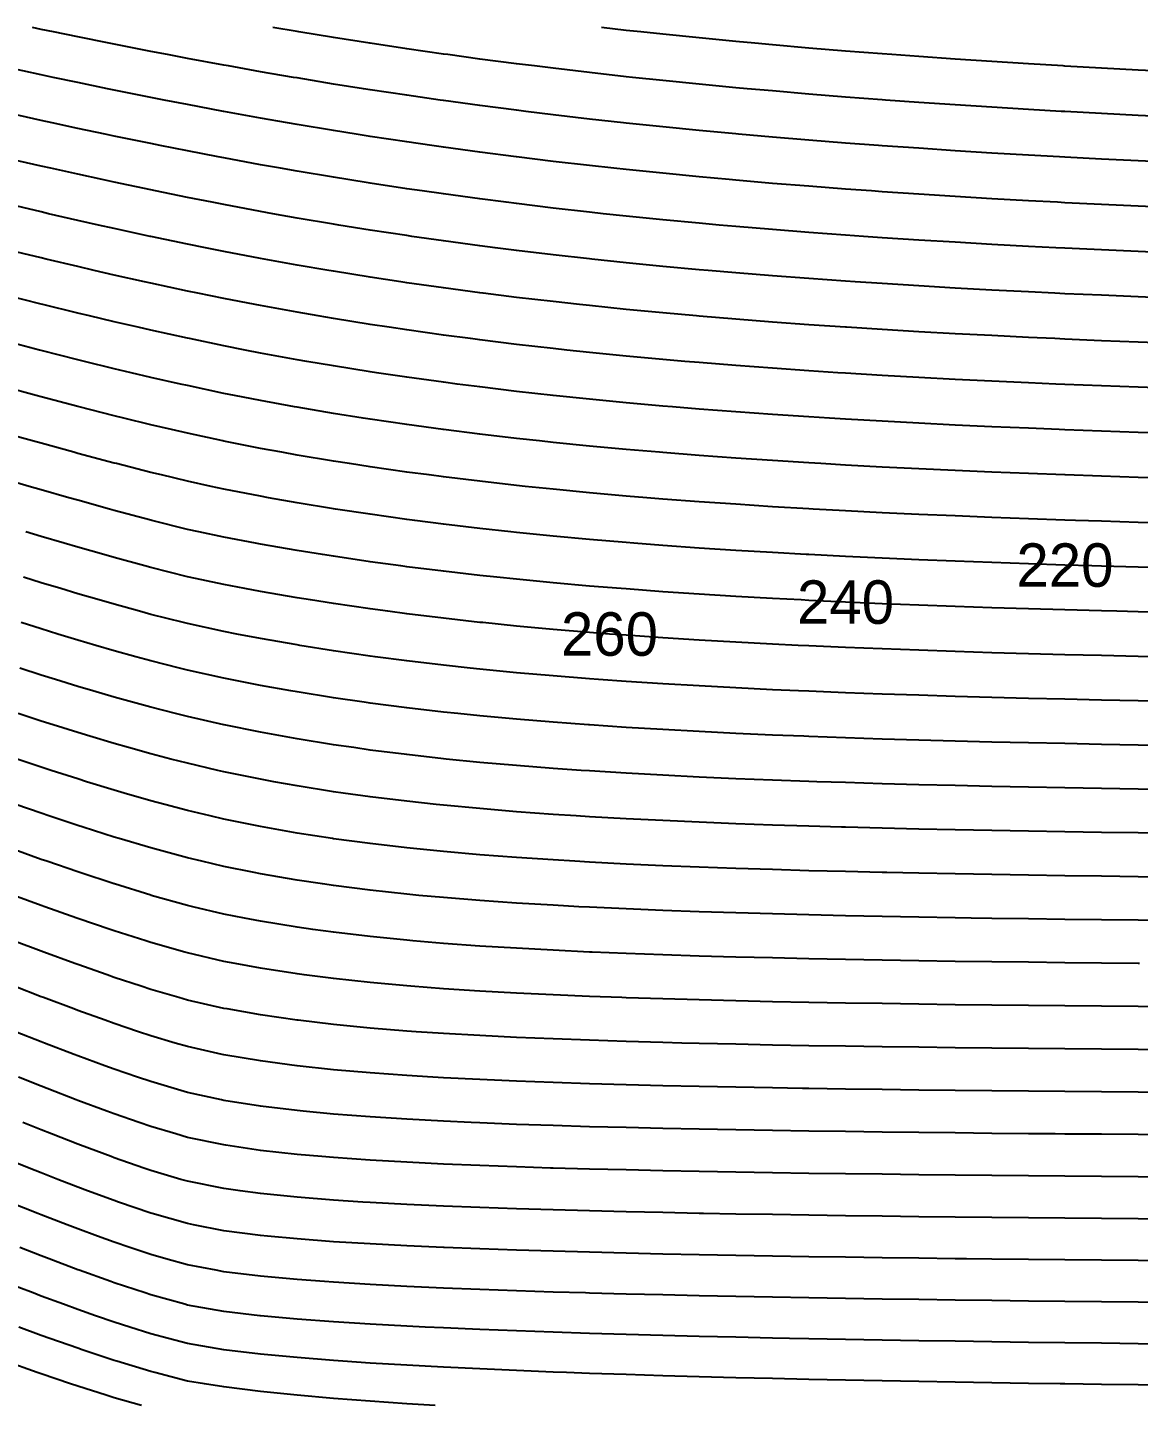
# Model space of a CAD drawing. Header units: metres. Extents: x 3386 to 5486, y 31 to 113.
# Drawn here: x 5176 to 5239.8, y 32.7 to 111.9 of the extents above; entities that cross this region are included whole.
import ezdxf
from ezdxf.enums import TextEntityAlignment as Align

# ---------------------------------------------------------------- set-up
doc = ezdxf.new("R2010")
doc.units = ezdxf.units.M
for name, color, linetype in [('Vs_0', 7, 'Continuous'), ('Vs_100', 7, 'Continuous'), ('Vs_120', 7, 'Continuous'), ('Vs_140', 7, 'Continuous'), ('Vs_160', 7, 'Continuous'), ('Vs_180', 7, 'Continuous'), ('Vs_20', 7, 'Continuous'), ('Vs_200', 7, 'Continuous'), ('Vs_220', 7, 'Continuous'), ('Vs_240', 7, 'Continuous'), ('Vs_260', 7, 'Continuous'), ('Vs_280', 7, 'Continuous'), ('Vs_300', 7, 'Continuous'), ('Vs_320', 7, 'Continuous'), ('Vs_340', 7, 'Continuous'), ('Vs_360', 7, 'Continuous'), ('Vs_380', 7, 'Continuous'), ('Vs_40', 7, 'Continuous'), ('Vs_400', 7, 'Continuous'), ('Vs_420', 7, 'Continuous'), ('Vs_440', 7, 'Continuous'), ('Vs_460', 7, 'Continuous'), ('Vs_480', 7, 'Continuous'), ('Vs_500', 7, 'Continuous'), ('Vs_520', 7, 'Continuous'), ('Vs_540', 7, 'Continuous'), ('Vs_560', 7, 'Continuous'), ('Vs_580', 7, 'Continuous'), ('Vs_60', 7, 'Continuous'), ('Vs_600', 7, 'Continuous'), ('Vs_620', 7, 'Continuous'), ('Vs_640', 7, 'Continuous'), ('Vs_80', 7, 'Continuous')]:
    doc.layers.add(name, color=color, linetype=linetype)

msp = doc.modelspace()

# ---------------------------------------------------------------- linework, layer by layer
at = {"layer": 'Vs_0'}
msp.add_lwpolyline([(5241.872, 109.396), (5239.771, 109.502), (5237.67, 109.614), (5235.569, 109.733), (5235.469, 109.739), (5233.468, 109.858), (5231.367, 109.99), (5229.266, 110.13), (5227.165, 110.277), (5225.612, 110.392), (5225.063, 110.433), (5222.962, 110.597), (5220.861, 110.77), (5218.76, 110.953), (5217.753, 111.045), (5216.659, 111.146), (5214.558, 111.349), (5212.457, 111.563), (5211.189, 111.698), (5210.356, 111.788), (5208.934, 111.948)], dxfattribs=at)
at = {"layer": 'Vs_100'}
msp.add_lwpolyline([(5241.872, 96.378), (5239.771, 96.461), (5237.67, 96.551), (5235.569, 96.645), (5234.989, 96.673), (5233.468, 96.747), (5231.367, 96.855), (5229.266, 96.97), (5227.165, 97.093), (5225.063, 97.224), (5223.518, 97.327), (5222.962, 97.364), (5220.861, 97.513), (5218.76, 97.672), (5216.659, 97.843), (5215.071, 97.98), (5214.558, 98.024), (5212.457, 98.218), (5210.356, 98.425), (5208.373, 98.633), (5208.255, 98.646), (5206.154, 98.881), (5204.052, 99.131), (5202.827, 99.286), (5201.951, 99.398), (5199.85, 99.681), (5198.045, 99.94), (5197.749, 99.982), (5195.648, 100.301), (5193.836, 100.593), (5193.547, 100.639), (5191.446, 100.996), (5190.051, 101.246), (5189.345, 101.372), (5187.244, 101.767), (5186.57, 101.899), (5185.143, 102.179), (5183.315, 102.553), (5183.041, 102.608), (5180.94, 103.053), (5180.241, 103.206), (5178.839, 103.511), (5177.289, 103.859), (5176.738, 103.982), (5174.637, 104.464)], dxfattribs=at)
at = {"layer": 'Vs_120'}
msp.add_lwpolyline([(5241.872, 93.781), (5239.771, 93.86), (5237.67, 93.944), (5235.569, 94.034), (5234.982, 94.06), (5233.468, 94.129), (5231.367, 94.232), (5229.266, 94.341), (5227.165, 94.458), (5225.063, 94.583), (5223.015, 94.714), (5222.962, 94.717), (5220.861, 94.86), (5218.76, 95.014), (5216.659, 95.178), (5214.558, 95.353), (5214.406, 95.367), (5212.457, 95.541), (5210.356, 95.742), (5208.255, 95.958), (5207.682, 96.02), (5206.154, 96.188), (5204.052, 96.433), (5202.132, 96.673), (5201.951, 96.696), (5199.85, 96.976), (5197.749, 97.275), (5197.409, 97.327), (5195.648, 97.593), (5193.547, 97.932), (5193.267, 97.98), (5191.446, 98.291), (5189.557, 98.633), (5189.345, 98.672), (5187.244, 99.072), (5186.176, 99.286), (5185.143, 99.493), (5183.041, 99.932), (5183.008, 99.94), (5180.94, 100.389), (5180.033, 100.593), (5178.839, 100.86), (5177.17, 101.246), (5176.738, 101.345), (5174.637, 101.842)], dxfattribs=at)
at = {"layer": 'Vs_140'}
msp.add_lwpolyline([(5241.872, 91.189), (5239.771, 91.262), (5237.67, 91.341), (5235.569, 91.425), (5235.051, 91.447), (5233.468, 91.515), (5231.367, 91.612), (5229.266, 91.715), (5227.165, 91.826), (5225.063, 91.945), (5222.962, 92.072), (5222.525, 92.101), (5220.861, 92.209), (5218.76, 92.356), (5216.659, 92.513), (5214.558, 92.682), (5213.728, 92.754), (5212.457, 92.864), (5210.356, 93.058), (5208.255, 93.267), (5206.945, 93.407), (5206.154, 93.492), (5204.052, 93.732), (5201.951, 93.99), (5201.412, 94.06), (5199.85, 94.265), (5197.749, 94.561), (5196.734, 94.714), (5195.648, 94.877), (5193.547, 95.215), (5192.661, 95.367), (5191.446, 95.575), (5189.345, 95.959), (5189.029, 96.02), (5187.244, 96.366), (5185.738, 96.673), (5185.143, 96.795), (5183.041, 97.245), (5182.677, 97.327), (5180.94, 97.714), (5179.793, 97.98), (5178.839, 98.2), (5177.021, 98.633), (5176.738, 98.7), (5174.637, 99.213)], dxfattribs=at)
at = {"layer": 'Vs_160'}
msp.add_lwpolyline([(5241.872, 88.6), (5239.771, 88.669), (5237.67, 88.742), (5235.569, 88.821), (5235.233, 88.834), (5233.468, 88.905), (5231.367, 88.996), (5229.266, 89.093), (5227.165, 89.197), (5225.063, 89.309), (5222.962, 89.43), (5222.033, 89.487), (5220.861, 89.56), (5218.76, 89.7), (5216.659, 89.85), (5214.558, 90.012), (5213.009, 90.141), (5212.457, 90.187), (5210.356, 90.374), (5208.255, 90.577), (5206.154, 90.794), (5206.154, 90.794), (5204.052, 91.028), (5201.951, 91.28), (5200.648, 91.447), (5199.85, 91.55), (5197.749, 91.841), (5196.002, 92.101), (5195.648, 92.153), (5193.547, 92.488), (5191.998, 92.754), (5191.446, 92.848), (5189.345, 93.234), (5188.464, 93.407), (5187.244, 93.646), (5185.256, 94.06), (5185.143, 94.084), (5183.041, 94.545), (5182.312, 94.714), (5180.94, 95.028), (5179.524, 95.367), (5178.839, 95.529), (5176.846, 96.02), (5176.738, 96.046), (5174.637, 96.576)], dxfattribs=at)
at = {"layer": 'Vs_180'}
msp.add_lwpolyline([(5241.872, 86.017), (5239.771, 86.08), (5237.67, 86.148), (5235.573, 86.221), (5235.569, 86.221), (5233.468, 86.3), (5231.367, 86.384), (5229.266, 86.475), (5227.165, 86.573), (5225.063, 86.678), (5222.962, 86.792), (5221.549, 86.874), (5220.861, 86.915), (5218.76, 87.047), (5216.659, 87.19), (5214.558, 87.345), (5212.457, 87.511), (5212.267, 87.528), (5210.356, 87.692), (5208.255, 87.886), (5206.154, 88.096), (5205.369, 88.181), (5204.052, 88.323), (5201.951, 88.568), (5199.85, 88.832), (5199.834, 88.834), (5197.749, 89.117), (5195.648, 89.423), (5195.241, 89.487), (5193.547, 89.754), (5191.446, 90.112), (5191.288, 90.141), (5189.345, 90.497), (5187.847, 90.794), (5187.244, 90.913), (5185.143, 91.359), (5184.753, 91.447), (5183.041, 91.833), (5181.916, 92.101), (5180.94, 92.331), (5179.23, 92.754), (5178.839, 92.85), (5176.738, 93.385), (5176.653, 93.407), (5174.637, 93.933)], dxfattribs=at)
at = {"layer": 'Vs_20'}
msp.add_lwpolyline([(5241.872, 106.789), (5239.771, 106.891), (5237.67, 106.999), (5235.569, 107.114), (5235.359, 107.126), (5233.468, 107.234), (5231.367, 107.362), (5229.266, 107.498), (5227.165, 107.641), (5225.25, 107.779), (5225.063, 107.792), (5222.962, 107.953), (5220.861, 108.122), (5218.76, 108.301), (5217.304, 108.432), (5216.659, 108.49), (5214.558, 108.69), (5212.457, 108.901), (5210.72, 109.085), (5210.356, 109.124), (5208.255, 109.359), (5206.154, 109.606), (5205.084, 109.739), (5204.052, 109.866), (5201.951, 110.14), (5200.107, 110.392), (5199.85, 110.427), (5197.749, 110.728), (5195.648, 111.043), (5195.631, 111.045), (5193.547, 111.371), (5191.537, 111.698), (5191.446, 111.713), (5190.058, 111.948)], dxfattribs=at)
at = {"layer": 'Vs_200'}
msp.add_lwpolyline([(5241.872, 83.439), (5239.771, 83.498), (5237.67, 83.56), (5236.174, 83.608), (5235.569, 83.627), (5233.468, 83.7), (5231.367, 83.778), (5229.266, 83.863), (5227.165, 83.954), (5225.063, 84.052), (5222.962, 84.159), (5221.092, 84.261), (5220.861, 84.274), (5218.76, 84.399), (5216.659, 84.534), (5214.558, 84.681), (5212.457, 84.839), (5211.536, 84.915), (5210.356, 85.011), (5208.255, 85.198), (5206.154, 85.4), (5204.546, 85.568), (5204.052, 85.619), (5201.951, 85.857), (5199.85, 86.113), (5199.033, 86.221), (5197.749, 86.391), (5195.648, 86.691), (5194.459, 86.874), (5193.547, 87.016), (5191.446, 87.367), (5190.563, 87.528), (5189.345, 87.75), (5187.244, 88.166), (5187.177, 88.181), (5185.143, 88.62), (5184.222, 88.834), (5183.041, 89.107), (5181.496, 89.487), (5180.94, 89.623), (5178.918, 90.141), (5178.839, 90.161), (5176.738, 90.716), (5176.45, 90.794), (5174.637, 91.284)], dxfattribs=at)
at = {"layer": 'Vs_220'}
msp.add_lwpolyline([(5241.872, 80.868), (5239.771, 80.921), (5237.67, 80.978), (5237.106, 80.995), (5235.569, 81.04), (5233.468, 81.107), (5231.367, 81.179), (5229.266, 81.257), (5227.165, 81.341), (5225.063, 81.433), (5222.962, 81.532), (5220.861, 81.639), (5220.698, 81.648), (5218.76, 81.756), (5216.659, 81.883), (5214.558, 82.021), (5212.457, 82.172), (5210.791, 82.302), (5210.356, 82.336), (5208.255, 82.514), (5206.154, 82.708), (5204.052, 82.919), (5203.72, 82.955), (5201.951, 83.148), (5199.85, 83.397), (5198.207, 83.608), (5197.749, 83.667), (5195.648, 83.96), (5193.649, 84.261), (5193.547, 84.277), (5191.446, 84.621), (5189.794, 84.915), (5189.345, 84.995), (5187.244, 85.406), (5186.505, 85.568), (5185.143, 85.865), (5183.663, 86.221), (5183.041, 86.369), (5181.065, 86.874), (5180.94, 86.906), (5178.839, 87.465), (5178.613, 87.528), (5176.738, 88.041), (5176.244, 88.181), (5174.637, 88.631)], dxfattribs=at)
at = {"layer": 'Vs_240'}
msp.add_lwpolyline([(5241.872, 78.304), (5239.771, 78.352), (5238.558, 78.382), (5237.67, 78.404), (5235.569, 78.46), (5233.468, 78.521), (5231.367, 78.587), (5229.266, 78.658), (5227.165, 78.736), (5225.063, 78.82), (5222.962, 78.912), (5220.861, 79.012), (5220.404, 79.035), (5218.76, 79.12), (5216.659, 79.239), (5214.558, 79.369), (5212.457, 79.51), (5210.356, 79.665), (5210.068, 79.688), (5208.255, 79.835), (5206.154, 80.02), (5204.052, 80.222), (5202.918, 80.342), (5201.951, 80.444), (5199.85, 80.685), (5197.749, 80.948), (5197.403, 80.995), (5195.648, 81.234), (5193.547, 81.544), (5192.897, 81.648), (5191.446, 81.881), (5189.345, 82.246), (5189.049, 82.302), (5187.244, 82.644), (5185.792, 82.955), (5185.143, 83.095), (5183.108, 83.608), (5183.041, 83.625), (5180.94, 84.186), (5180.669, 84.261), (5178.839, 84.767), (5178.325, 84.915), (5176.738, 85.365), (5176.045, 85.568), (5174.637, 85.976)], dxfattribs=at)
at = {"layer": 'Vs_260'}
msp.add_lwpolyline([(5240.816, 75.769), (5239.771, 75.79), (5237.67, 75.837), (5235.569, 75.888), (5233.468, 75.943), (5231.367, 76.003), (5229.266, 76.068), (5227.165, 76.139), (5225.063, 76.216), (5222.962, 76.3), (5220.861, 76.392), (5220.236, 76.422), (5218.76, 76.493), (5216.659, 76.603), (5214.558, 76.724), (5212.457, 76.857), (5210.356, 77.002), (5209.396, 77.075), (5208.255, 77.163), (5206.154, 77.339), (5204.052, 77.533), (5202.118, 77.729), (5201.951, 77.746), (5199.85, 77.979), (5197.749, 78.236), (5196.655, 78.382), (5195.648, 78.517), (5193.547, 78.823), (5192.209, 79.035), (5191.446, 79.156), (5189.345, 79.519), (5188.443, 79.688), (5187.244, 79.914), (5185.236, 80.342), (5185.143, 80.362), (5183.041, 80.898), (5182.689, 80.995), (5180.94, 81.475), (5180.335, 81.648), (5178.839, 82.075), (5178.071, 82.302), (5176.738, 82.692), (5175.867, 82.955)], dxfattribs=at)
at = {"layer": 'Vs_280'}
msp.add_lwpolyline([(5241.872, 73.199), (5239.771, 73.238), (5237.67, 73.28), (5235.569, 73.325), (5233.468, 73.375), (5231.367, 73.429), (5229.266, 73.488), (5227.165, 73.552), (5225.063, 73.622), (5222.962, 73.698), (5220.861, 73.783), (5220.257, 73.809), (5218.76, 73.875), (5216.659, 73.977), (5214.558, 74.088), (5212.457, 74.212), (5210.356, 74.348), (5208.762, 74.462), (5208.255, 74.499), (5206.154, 74.666), (5204.052, 74.85), (5201.951, 75.055), (5201.384, 75.116), (5199.85, 75.281), (5197.749, 75.531), (5195.942, 75.769), (5195.648, 75.808), (5193.547, 76.112), (5191.6, 76.422), (5191.446, 76.447), (5189.345, 76.814), (5187.986, 77.075), (5187.244, 77.218), (5185.143, 77.673), (5184.921, 77.729), (5183.041, 78.205), (5182.399, 78.382), (5180.94, 78.784), (5180.078, 79.035), (5178.839, 79.394), (5177.864, 79.688), (5176.738, 80.026), (5175.719, 80.342)], dxfattribs=at)
at = {"layer": 'Vs_300'}
msp.add_lwpolyline([(5241.872, 70.659), (5239.771, 70.694), (5237.67, 70.731), (5235.569, 70.772), (5233.468, 70.816), (5231.367, 70.865), (5229.266, 70.917), (5227.165, 70.975), (5225.063, 71.038), (5222.962, 71.108), (5220.861, 71.184), (5220.557, 71.196), (5218.76, 71.268), (5216.659, 71.361), (5214.558, 71.464), (5212.457, 71.578), (5210.356, 71.704), (5208.255, 71.845), (5208.195, 71.849), (5206.154, 72.002), (5204.052, 72.177), (5201.951, 72.372), (5200.69, 72.503), (5199.85, 72.59), (5197.749, 72.833), (5195.648, 73.105), (5195.297, 73.156), (5193.547, 73.408), (5191.446, 73.745), (5191.09, 73.809), (5189.345, 74.12), (5187.615, 74.462), (5187.244, 74.535), (5185.143, 75.001), (5184.69, 75.116), (5183.041, 75.531), (5182.18, 75.769), (5180.94, 76.111), (5179.878, 76.422), (5178.839, 76.726), (5177.7, 77.075), (5176.738, 77.369), (5175.601, 77.729)], dxfattribs=at)
at = {"layer": 'Vs_320'}
msp.add_lwpolyline([(5241.872, 68.129), (5239.771, 68.16), (5237.67, 68.193), (5235.569, 68.229), (5233.468, 68.268), (5231.367, 68.311), (5229.266, 68.358), (5227.165, 68.41), (5225.063, 68.466), (5222.962, 68.529), (5221.302, 68.583), (5220.861, 68.597), (5218.76, 68.673), (5216.659, 68.758), (5214.558, 68.851), (5212.457, 68.956), (5210.356, 69.072), (5208.255, 69.202), (5207.767, 69.236), (5206.154, 69.349), (5204.052, 69.513), (5201.951, 69.698), (5200.02, 69.889), (5199.85, 69.906), (5197.749, 70.142), (5195.648, 70.407), (5194.698, 70.543), (5193.547, 70.707), (5191.446, 71.045), (5190.613, 71.196), (5189.345, 71.425), (5187.257, 71.849), (5187.244, 71.852), (5185.143, 72.329), (5184.46, 72.503), (5183.041, 72.862), (5181.98, 73.156), (5180.94, 73.444), (5179.707, 73.809), (5178.839, 74.065), (5177.564, 74.462), (5176.738, 74.718), (5175.507, 75.116)], dxfattribs=at)
at = {"layer": 'Vs_340'}
msp.add_lwpolyline([(5241.872, 65.609), (5239.771, 65.636), (5237.67, 65.665), (5235.569, 65.697), (5233.468, 65.732), (5231.367, 65.77), (5229.266, 65.811), (5227.165, 65.857), (5225.063, 65.908), (5222.962, 65.963), (5222.729, 65.97), (5220.861, 66.025), (5218.76, 66.093), (5216.659, 66.169), (5214.558, 66.253), (5212.457, 66.348), (5210.356, 66.454), (5208.255, 66.573), (5207.478, 66.623), (5206.154, 66.708), (5204.052, 66.861), (5201.951, 67.034), (5199.85, 67.232), (5199.43, 67.276), (5197.749, 67.456), (5195.648, 67.713), (5194.093, 67.93), (5193.547, 68.006), (5191.446, 68.34), (5190.109, 68.583), (5189.345, 68.722), (5187.244, 69.155), (5186.894, 69.236), (5185.143, 69.643), (5184.185, 69.889), (5183.041, 70.183), (5181.763, 70.543), (5180.94, 70.773), (5179.536, 71.196), (5178.839, 71.405), (5177.438, 71.849), (5176.738, 72.07), (5175.427, 72.503)], dxfattribs=at)
at = {"layer": 'Vs_360'}
msp.add_lwpolyline([(5241.872, 63.099), (5239.771, 63.123), (5237.67, 63.149), (5235.569, 63.177), (5233.468, 63.207), (5231.367, 63.241), (5229.266, 63.278), (5227.165, 63.318), (5225.341, 63.357), (5225.063, 63.363), (5222.962, 63.412), (5220.861, 63.467), (5218.76, 63.527), (5216.659, 63.595), (5214.558, 63.671), (5212.457, 63.756), (5210.356, 63.852), (5208.255, 63.96), (5207.397, 64.01), (5206.154, 64.083), (5204.052, 64.223), (5201.951, 64.384), (5199.85, 64.568), (5198.899, 64.663), (5197.749, 64.779), (5195.648, 65.024), (5193.547, 65.305), (5193.475, 65.317), (5191.446, 65.631), (5189.551, 65.97), (5189.345, 66.007), (5187.244, 66.439), (5186.46, 66.623), (5185.143, 66.932), (5183.843, 67.276), (5183.041, 67.487), (5181.509, 67.93), (5180.94, 68.093), (5179.352, 68.583), (5178.839, 68.74), (5177.312, 69.236), (5176.738, 69.422), (5175.353, 69.889)], dxfattribs=at)
at = {"layer": 'Vs_380'}
msp.add_lwpolyline([(5241.872, 60.6), (5239.771, 60.621), (5237.67, 60.644), (5235.569, 60.669), (5233.468, 60.696), (5231.367, 60.725), (5230.18, 60.744), (5229.266, 60.758), (5227.165, 60.794), (5225.063, 60.833), (5222.962, 60.876), (5220.861, 60.925), (5218.76, 60.978), (5216.659, 61.038), (5214.558, 61.106), (5212.457, 61.182), (5210.356, 61.267), (5208.255, 61.365), (5207.639, 61.397), (5206.154, 61.476), (5204.052, 61.603), (5201.951, 61.749), (5199.85, 61.918), (5198.435, 62.05), (5197.749, 62.115), (5195.648, 62.343), (5193.547, 62.61), (5192.91, 62.704), (5191.446, 62.921), (5189.345, 63.285), (5188.988, 63.357), (5187.244, 63.71), (5185.97, 64.01), (5185.143, 64.205), (5183.459, 64.663), (5183.041, 64.776), (5181.229, 65.317), (5180.94, 65.402), (5179.155, 65.97), (5178.839, 66.07), (5177.184, 66.623), (5176.738, 66.771), (5175.283, 67.276)], dxfattribs=at)
at = {"layer": 'Vs_40'}
msp.add_lwpolyline([(5241.872, 104.184), (5239.771, 104.281), (5237.67, 104.385), (5235.569, 104.495), (5235.247, 104.513), (5233.468, 104.611), (5231.367, 104.734), (5229.266, 104.865), (5227.165, 105.004), (5225.063, 105.151), (5224.86, 105.166), (5222.962, 105.306), (5220.861, 105.472), (5218.76, 105.646), (5216.803, 105.819), (5216.659, 105.832), (5214.558, 106.028), (5212.457, 106.236), (5210.356, 106.455), (5210.203, 106.472), (5208.255, 106.688), (5206.154, 106.933), (5204.59, 107.126), (5204.052, 107.192), (5201.951, 107.465), (5199.85, 107.752), (5199.664, 107.779), (5197.749, 108.054), (5195.648, 108.371), (5195.26, 108.432), (5193.547, 108.702), (5191.446, 109.049), (5191.233, 109.085), (5189.345, 109.41), (5187.502, 109.739), (5187.244, 109.785), (5185.143, 110.173), (5183.998, 110.392), (5183.041, 110.574), (5180.94, 110.987), (5180.654, 111.045), (5178.839, 111.411), (5177.45, 111.698), (5176.738, 111.845), (5176.249, 111.948)], dxfattribs=at)
at = {"layer": 'Vs_400'}
msp.add_lwpolyline([(5239.851, 58.131), (5239.771, 58.131), (5237.67, 58.152), (5235.569, 58.174), (5233.468, 58.198), (5231.367, 58.224), (5229.266, 58.253), (5227.165, 58.284), (5225.063, 58.319), (5222.962, 58.357), (5220.861, 58.4), (5218.76, 58.448), (5216.659, 58.501), (5214.558, 58.56), (5212.457, 58.627), (5210.356, 58.703), (5208.399, 58.784), (5208.255, 58.79), (5206.154, 58.889), (5204.052, 59.003), (5201.951, 59.135), (5199.85, 59.288), (5198.096, 59.437), (5197.749, 59.467), (5195.648, 59.677), (5193.547, 59.925), (5192.355, 60.09), (5191.446, 60.218), (5189.345, 60.565), (5188.432, 60.744), (5187.244, 60.977), (5185.454, 61.397), (5185.143, 61.47), (5183.07, 62.05), (5183.041, 62.058), (5180.946, 62.704), (5180.94, 62.705), (5178.96, 63.357), (5178.839, 63.396), (5177.06, 64.01), (5176.738, 64.12), (5175.22, 64.663)], dxfattribs=at)
at = {"layer": 'Vs_420'}
msp.add_lwpolyline([(5241.872, 55.637), (5239.771, 55.654), (5237.67, 55.672), (5235.569, 55.692), (5233.468, 55.713), (5231.367, 55.737), (5229.266, 55.763), (5227.165, 55.791), (5225.063, 55.822), (5222.962, 55.856), (5220.861, 55.894), (5218.76, 55.936), (5216.659, 55.983), (5214.558, 56.035), (5212.457, 56.095), (5210.356, 56.162), (5210.109, 56.171), (5208.255, 56.239), (5206.154, 56.326), (5204.052, 56.428), (5201.951, 56.545), (5199.85, 56.682), (5197.988, 56.824), (5197.749, 56.843), (5195.648, 57.033), (5193.547, 57.26), (5191.857, 57.477), (5191.446, 57.531), (5189.345, 57.858), (5187.893, 58.131), (5187.244, 58.254), (5185.143, 58.739), (5184.988, 58.784), (5183.041, 59.343), (5182.747, 59.437), (5180.94, 60.012), (5180.711, 60.09), (5178.839, 60.726), (5178.79, 60.744), (5176.956, 61.397), (5176.738, 61.474), (5175.174, 62.05)], dxfattribs=at)
at = {"layer": 'Vs_440'}
msp.add_lwpolyline([(5241.872, 53.172), (5239.771, 53.188), (5237.67, 53.205), (5235.569, 53.223), (5233.468, 53.243), (5231.367, 53.264), (5229.266, 53.288), (5227.165, 53.314), (5225.063, 53.342), (5222.962, 53.372), (5220.861, 53.406), (5218.76, 53.444), (5216.659, 53.486), (5214.558, 53.533), (5213.562, 53.558), (5212.457, 53.586), (5210.356, 53.645), (5208.255, 53.713), (5206.154, 53.791), (5204.052, 53.88), (5201.951, 53.984), (5199.85, 54.105), (5198.286, 54.211), (5197.749, 54.248), (5195.648, 54.418), (5193.547, 54.623), (5191.502, 54.864), (5191.446, 54.871), (5189.345, 55.175), (5187.426, 55.518), (5187.244, 55.551), (5185.143, 56.028), (5184.658, 56.171), (5183.041, 56.643), (5182.491, 56.824), (5180.94, 57.331), (5180.526, 57.477), (5178.839, 58.068), (5178.669, 58.131), (5176.888, 58.784), (5176.738, 58.838), (5175.158, 59.437)], dxfattribs=at)
at = {"layer": 'Vs_460'}
msp.add_lwpolyline([(5241.872, 50.719), (5239.771, 50.735), (5237.67, 50.751), (5235.569, 50.768), (5233.468, 50.787), (5231.367, 50.807), (5229.266, 50.829), (5227.165, 50.853), (5225.063, 50.879), (5222.962, 50.907), (5220.861, 50.939), (5220.495, 50.945), (5218.76, 50.973), (5216.659, 51.011), (5214.558, 51.054), (5212.457, 51.101), (5210.356, 51.155), (5208.255, 51.215), (5206.154, 51.284), (5204.052, 51.363), (5201.951, 51.455), (5199.85, 51.562), (5199.252, 51.598), (5197.749, 51.689), (5195.648, 51.841), (5193.547, 52.024), (5191.446, 52.248), (5191.424, 52.251), (5189.345, 52.528), (5187.244, 52.882), (5187.142, 52.905), (5185.143, 53.35), (5184.444, 53.558), (5183.041, 53.971), (5182.328, 54.211), (5180.94, 54.675), (5180.417, 54.864), (5178.839, 55.431), (5178.61, 55.518), (5176.873, 56.171), (5176.738, 56.221), (5175.187, 56.824)], dxfattribs=at)
at = {"layer": 'Vs_480'}
msp.add_lwpolyline([(5241.872, 48.278), (5239.771, 48.294), (5237.67, 48.31), (5235.569, 48.327), (5235.01, 48.332), (5233.468, 48.345), (5231.367, 48.365), (5229.266, 48.386), (5227.165, 48.409), (5225.063, 48.435), (5222.962, 48.462), (5220.861, 48.491), (5218.76, 48.524), (5216.659, 48.56), (5214.558, 48.599), (5212.457, 48.643), (5210.356, 48.692), (5208.255, 48.747), (5206.154, 48.81), (5204.052, 48.881), (5201.951, 48.963), (5201.457, 48.985), (5199.85, 49.058), (5197.749, 49.171), (5195.648, 49.306), (5193.547, 49.47), (5191.797, 49.638), (5191.446, 49.672), (5189.345, 49.929), (5187.244, 50.261), (5187.102, 50.291), (5185.143, 50.718), (5184.376, 50.945), (5183.041, 51.339), (5182.282, 51.598), (5180.94, 52.055), (5180.406, 52.251), (5178.839, 52.825), (5178.633, 52.905), (5176.931, 53.558), (5176.738, 53.631), (5175.275, 54.211)], dxfattribs=at)
at = {"layer": 'Vs_500'}
msp.add_lwpolyline([(5241.872, 45.849), (5239.771, 45.865), (5237.67, 45.882), (5235.569, 45.899), (5233.468, 45.918), (5231.367, 45.938), (5229.266, 45.96), (5227.165, 45.983), (5225.063, 46.008), (5222.962, 46.035), (5220.861, 46.064), (5218.76, 46.096), (5216.659, 46.131), (5214.558, 46.169), (5212.457, 46.211), (5210.356, 46.258), (5208.255, 46.309), (5206.154, 46.368), (5206.016, 46.372), (5204.052, 46.434), (5201.951, 46.509), (5199.85, 46.596), (5197.749, 46.698), (5195.648, 46.819), (5193.547, 46.967), (5192.876, 47.025), (5191.446, 47.151), (5189.345, 47.386), (5187.359, 47.678), (5187.244, 47.696), (5185.143, 48.134), (5184.471, 48.332), (5183.041, 48.757), (5182.379, 48.985), (5180.94, 49.479), (5180.514, 49.638), (5178.839, 50.259), (5178.756, 50.291), (5177.077, 50.945), (5176.738, 51.076), (5175.439, 51.598)], dxfattribs=at)
at = {"layer": 'Vs_520'}
msp.add_lwpolyline([(5241.872, 43.432), (5239.771, 43.449), (5237.67, 43.466), (5235.569, 43.485), (5233.468, 43.505), (5231.367, 43.526), (5229.266, 43.549), (5227.165, 43.573), (5225.063, 43.599), (5222.962, 43.627), (5220.861, 43.657), (5218.76, 43.69), (5216.659, 43.725), (5214.804, 43.759), (5214.558, 43.763), (5212.457, 43.805), (5210.356, 43.852), (5208.255, 43.903), (5206.154, 43.959), (5204.052, 44.023), (5201.951, 44.095), (5199.85, 44.177), (5197.749, 44.272), (5195.648, 44.384), (5195.215, 44.412), (5193.547, 44.52), (5191.446, 44.689), (5189.345, 44.905), (5188.173, 45.065), (5187.244, 45.194), (5185.143, 45.607), (5184.765, 45.719), (5183.041, 46.235), (5182.644, 46.372), (5180.94, 46.958), (5180.761, 47.025), (5179.007, 47.678), (5178.839, 47.741), (5177.329, 48.332), (5176.738, 48.563), (5175.693, 48.985)], dxfattribs=at)
at = {"layer": 'Vs_540'}
msp.add_lwpolyline([(5241.872, 41.026), (5239.771, 41.044), (5237.67, 41.063), (5235.569, 41.084), (5233.468, 41.106), (5231.367, 41.129), (5229.912, 41.146), (5229.266, 41.153), (5227.165, 41.179), (5225.063, 41.207), (5222.962, 41.237), (5220.861, 41.27), (5218.76, 41.304), (5216.659, 41.342), (5214.558, 41.382), (5212.457, 41.426), (5210.356, 41.474), (5208.255, 41.526), (5206.154, 41.584), (5204.052, 41.648), (5201.951, 41.72), (5199.907, 41.799), (5199.85, 41.801), (5197.749, 41.894), (5195.648, 42.003), (5193.547, 42.132), (5191.446, 42.29), (5189.751, 42.452), (5189.345, 42.492), (5187.244, 42.764), (5185.486, 43.106), (5185.143, 43.173), (5183.116, 43.759), (5183.041, 43.78), (5181.191, 44.412), (5180.94, 44.498), (5179.409, 45.065), (5178.839, 45.277), (5177.706, 45.719), (5176.738, 46.096), (5176.055, 46.372), (5174.637, 46.944)], dxfattribs=at)
at = {"layer": 'Vs_560'}
msp.add_lwpolyline([(5241.872, 38.63), (5239.771, 38.651), (5237.67, 38.673), (5235.569, 38.696), (5233.468, 38.72), (5231.367, 38.746), (5229.266, 38.773), (5227.165, 38.802), (5225.063, 38.833), (5222.962, 38.866), (5220.861, 38.901), (5218.76, 38.939), (5216.659, 38.98), (5214.558, 39.024), (5212.457, 39.071), (5210.356, 39.123), (5208.255, 39.179), (5208.018, 39.186), (5206.154, 39.241), (5204.052, 39.309), (5201.951, 39.384), (5199.85, 39.469), (5197.749, 39.564), (5195.648, 39.673), (5193.547, 39.801), (5193.023, 39.839), (5191.446, 39.955), (5189.345, 40.149), (5187.244, 40.408), (5186.787, 40.492), (5185.143, 40.797), (5183.907, 41.146), (5183.041, 41.395), (5181.838, 41.799), (5180.94, 42.102), (5179.981, 42.452), (5178.839, 42.871), (5178.229, 43.106), (5176.738, 43.681), (5176.543, 43.759), (5174.91, 44.412)], dxfattribs=at)
at = {"layer": 'Vs_580'}
msp.add_lwpolyline([(5241.872, 36.246), (5239.771, 36.269), (5237.67, 36.294), (5235.569, 36.32), (5233.468, 36.347), (5231.367, 36.376), (5229.266, 36.407), (5227.165, 36.439), (5225.063, 36.474), (5222.962, 36.511), (5220.861, 36.55), (5219.75, 36.573), (5218.76, 36.593), (5216.659, 36.638), (5214.558, 36.687), (5212.457, 36.74), (5210.356, 36.797), (5208.255, 36.86), (5206.154, 36.927), (5204.052, 37.002), (5201.951, 37.084), (5199.85, 37.175), (5198.802, 37.226), (5197.749, 37.277), (5195.648, 37.393), (5193.547, 37.527), (5191.446, 37.684), (5189.345, 37.875), (5189.304, 37.879), (5187.244, 38.123), (5185.143, 38.489), (5184.988, 38.533), (5183.041, 39.082), (5182.724, 39.186), (5180.94, 39.772), (5180.752, 39.839), (5178.927, 40.492), (5178.839, 40.524), (5177.194, 41.146), (5176.738, 41.319), (5175.516, 41.799)], dxfattribs=at)
at = {"layer": 'Vs_60'}
msp.add_lwpolyline([(5241.872, 101.58), (5239.771, 101.673), (5237.67, 101.772), (5235.569, 101.877), (5235.139, 101.899), (5233.468, 101.988), (5231.367, 102.107), (5229.266, 102.233), (5227.165, 102.366), (5225.063, 102.508), (5224.444, 102.553), (5222.962, 102.659), (5220.861, 102.819), (5218.76, 102.99), (5216.659, 103.171), (5216.27, 103.206), (5214.558, 103.363), (5212.457, 103.566), (5210.356, 103.782), (5209.649, 103.859), (5208.255, 104.011), (5206.154, 104.254), (5204.052, 104.511), (5204.04, 104.513), (5201.951, 104.782), (5199.85, 105.069), (5199.18, 105.166), (5197.749, 105.372), (5195.648, 105.69), (5194.838, 105.819), (5193.547, 106.024), (5191.446, 106.375), (5190.887, 106.472), (5189.345, 106.741), (5187.244, 107.123), (5187.227, 107.126), (5185.143, 107.519), (5183.811, 107.779), (5183.041, 107.929), (5180.94, 108.352), (5180.553, 108.432), (5178.839, 108.786), (5177.431, 109.085), (5176.738, 109.232), (5174.637, 109.686)], dxfattribs=at)
at = {"layer": 'Vs_600'}
msp.add_lwpolyline([(5241.872, 33.872), (5239.771, 33.898), (5237.67, 33.926), (5235.569, 33.956), (5235.287, 33.96), (5233.468, 33.987), (5231.367, 34.02), (5229.266, 34.054), (5227.165, 34.091), (5225.063, 34.131), (5222.962, 34.172), (5220.861, 34.217), (5218.76, 34.265), (5216.659, 34.316), (5214.558, 34.371), (5212.457, 34.431), (5210.356, 34.495), (5208.255, 34.565), (5206.926, 34.613), (5206.154, 34.641), (5204.052, 34.725), (5201.951, 34.816), (5199.85, 34.918), (5197.749, 35.031), (5195.648, 35.158), (5194.079, 35.266), (5193.547, 35.303), (5191.446, 35.471), (5189.345, 35.669), (5187.244, 35.918), (5187.236, 35.92), (5185.143, 36.286), (5184.056, 36.573), (5183.041, 36.844), (5181.828, 37.226), (5180.94, 37.51), (5179.867, 37.879), (5178.839, 38.237), (5178.031, 38.533), (5176.738, 39.01), (5176.276, 39.186), (5174.637, 39.816)], dxfattribs=at)
at = {"layer": 'Vs_620'}
msp.add_lwpolyline([(5199.389, 32.719), (5197.749, 32.818), (5195.648, 32.961), (5193.547, 33.123), (5191.453, 33.307), (5191.446, 33.307), (5189.345, 33.523), (5187.244, 33.78), (5186.119, 33.96), (5185.143, 34.119), (5183.271, 34.613), (5183.041, 34.674), (5181.08, 35.266), (5180.94, 35.309), (5179.096, 35.92), (5178.839, 36.006), (5177.233, 36.573), (5176.738, 36.75), (5175.453, 37.226)], dxfattribs=at)
at = {"layer": 'Vs_640'}
msp.add_lwpolyline([(5182.512, 32.719), (5180.94, 33.164), (5180.48, 33.307), (5178.839, 33.823), (5178.431, 33.96), (5176.738, 34.534), (5176.515, 34.613), (5174.693, 35.266)], dxfattribs=at)
at = {"layer": 'Vs_80'}
msp.add_lwpolyline([(5241.872, 98.977), (5239.771, 99.066), (5237.67, 99.16), (5235.569, 99.26), (5235.048, 99.286), (5233.468, 99.367), (5231.367, 99.48), (5229.266, 99.601), (5227.165, 99.729), (5225.063, 99.866), (5223.995, 99.94), (5222.962, 100.011), (5220.861, 100.166), (5218.76, 100.332), (5216.659, 100.507), (5215.696, 100.593), (5214.558, 100.694), (5212.457, 100.893), (5210.356, 101.105), (5209.04, 101.246), (5208.255, 101.33), (5206.154, 101.57), (5204.052, 101.824), (5203.462, 101.899), (5201.951, 102.093), (5199.85, 102.379), (5198.641, 102.553), (5197.749, 102.681), (5195.648, 103), (5194.364, 103.206), (5193.547, 103.337), (5191.446, 103.691), (5190.493, 103.859), (5189.345, 104.062), (5187.244, 104.45), (5186.92, 104.513), (5185.143, 104.854), (5183.583, 105.166), (5183.041, 105.274), (5180.94, 105.707), (5180.415, 105.819), (5178.839, 106.153), (5177.377, 106.472), (5176.738, 106.611), (5174.637, 107.079)], dxfattribs=at)

# ---------------------------------------------------------------- texts
at = {"layer": 'Vs_220'}
msp.add_text('220', height=2.5, dxfattribs=at).set_placement((5235.569, 81.04), align=Align.MIDDLE_CENTER)
at = {"layer": 'Vs_240'}
msp.add_text('240', height=2.5, dxfattribs=at).set_placement((5222.962, 78.912), align=Align.MIDDLE_CENTER)
at = {"layer": 'Vs_260'}
msp.add_text('260', height=2.5, dxfattribs=at).set_placement((5209.396, 77.075), align=Align.MIDDLE_CENTER)

doc.saveas('drawing.dxf')
